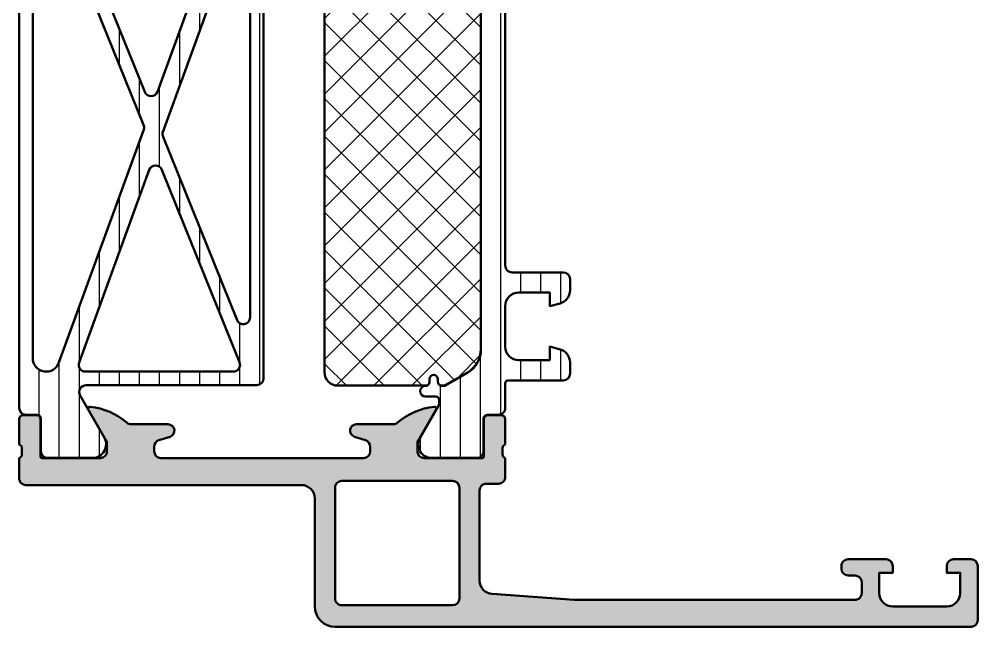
# Model space of a CAD drawing. Extents: x 0 to 71, y 0 to 90.
# Drawn here: x 0 to 71, y 0 to 45 of the extents above; entities that cross this region are included whole.
import ezdxf

# ---------------------------------------------------------------- set-up
doc = ezdxf.new("R2010")
doc.units = 0
for name, color, linetype, lineweight in [('0S-Alu contour', 7, 'Continuous', 50), ('0S-Alu hatch', 252, 'Continuous', 25), ('0S-Plastic contour', 254, 'Continuous', 50), ('0S-Plastic hatch', 253, 'Continuous', 25), ('0S-PT contour', 91, 'Continuous', 50), ('0S-PT hatch', 103, 'Continuous', 25)]:
    doc.layers.add(name, color=color, linetype=linetype, lineweight=lineweight)
pattern_1 = [(90, (0, 0), (-1.4859, 0), [])]

# ---------------------------------------------------------------- blocks, each defined once
blk = doc.blocks.new('445230__E493EDCB_48C5_4876_9788_3600E6BC3C0E_')
at = {"layer": '0S-Alu hatch'}
h = blk.add_hatch(color=256, dxfattribs=at)
edge = h.paths.add_edge_path()
edge.add_line((23.39999999999999, 5.8e-15), (70.5, 1e-16))
edge.add_arc((70.5, 0.5000000000000002), 0.5000000000000002, 270, 360)
edge.add_line((71, 0.5000000000000002), (71, 4.5))
edge.add_arc((70.5, 4.5), 0.5, 0, 90)
edge.add_line((70.5, 5), (69.2, 4.999999999999999))
edge.add_arc((69.2, 4.499999999999998), 0.5000000000000009, 90, 180)
edge.add_line((68.7, 4.499999999999998), (68.7, 3.999999999999999))
edge.add_line((68.7, 3.999999999999999), (69.7, 3.999999999999998))
edge.add_line((69.7, 3.999999999999998), (69.7, 2.499999999999999))
edge.add_ellipse((68.7, 2.499999999999999), major_axis=(-1, 0), ratio=1, start_angle=90, end_angle=180, ccw=False)
edge.add_line((68.7, 1.499999999999999), (64.7, 1.499999999999999))
edge.add_ellipse((64.7, 2.5), major_axis=(-1, 0), ratio=1, start_angle=0, end_angle=90, ccw=False)
edge.add_line((63.7, 2.5), (63.7, 3.999999999999999))
edge.add_line((63.7, 3.999999999999999), (64.69999999999997, 3.999999999999999))
edge.add_line((64.69999999999997, 3.999999999999999), (64.7, 4.499999999999998))
edge.add_arc((64.19999999999999, 4.499999999999998), 0.5000000000000071, 0, 90)
edge.add_line((64.19999999999999, 5.000000000000005), (61.4, 5))
edge.add_arc((61.39999999999999, 4.500000000000003), 0.4999999999999965, 89.9999999999992, 180)
edge.add_line((60.89999999999999, 4.500000000000003), (60.89999999999999, 4.299999999999998))
edge.add_arc((61.4, 4.299999999999998), 0.5, 180, 270)
edge.add_line((61.4, 3.799999999999998), (61.9, 3.799999999999999))
edge.add_ellipse((61.9, 3.299999999999995), major_axis=(-0.500000000000004, 0), ratio=1, start_angle=180, end_angle=270, ccw=False)
edge.add_line((62.40000000000001, 3.299999999999995), (62.4, 2.499999999999998))
edge.add_ellipse((61.90000000000001, 2.499999999999998), major_axis=(-0.4999999999999929, 0), ratio=1, start_angle=89.9999999999992, end_angle=180, ccw=False)
edge.add_line((61.9, 2.000000000000005), (41.1, 2.000000000000001))
edge.add_line((41.1, 2.000000000000001), (35.02875295001209, 2.43366050357057))
edge.add_ellipse((35.1, 3.431119203401297), major_axis=(-0.9999999999999925, 0), ratio=1, start_angle=0, end_angle=85.91438322002512, ccw=False)
edge.add_line((34.1, 3.431119203401297), (34.1, 10.10000000000001))
edge.add_ellipse((34.59999999999999, 10.10000000000001), major_axis=(-0.4999999999999858, 0), ratio=1, start_angle=269.9999999999984, end_angle=360, ccw=False)
edge.add_line((34.6, 10.59999999999999), (35.49999999999999, 10.6))
edge.add_arc((35.50000000000001, 11.09999999999999), 0.4999999999999947, 269.9999999999984, 360)
edge.add_line((36, 11.09999999999999), (36.00000000000001, 12.49999999999997))
edge.add_ellipse((36.07883644654305, 12.76752059199309), major_axis=(-0.2788950563274344, 0), ratio=1, start_angle=-1.16458937409692, end_angle=73.58012358050792, ccw=False)
edge.add_line((35.799999, 12.77318899999146), (35.799999, 13.22678299999147))
edge.add_ellipse((36.07886709564317, 13.23244365946854), major_axis=(-0.2789255417371506, 0), ratio=1, start_angle=-73.57540544464501, end_angle=1.162870072887472, ccw=False)
edge.add_line((36, 13.49998699999148), (36, 15.37999799999997))
edge.add_arc((35.69999999999999, 15.37999799999998), 0.3000000000000043, 0, 89.99999999999864)
edge.add_line((35.7, 15.67999799999998), (34.72002568095721, 15.67999799999998))
edge.add_arc((34.72002568095721, 15.37999799999998), 0.3000000000000025, 90, 180)
edge.add_line((34.42002568095721, 15.37999799999998), (34.42002568095721, 12.61999999999998))
edge.add_ellipse((34.30002568095723, 12.61999999999999), major_axis=(-0.1199999999999761, 0), ratio=1, start_angle=89.9999999999967, end_angle=180, ccw=False)
edge.add_line((34.30002568095723, 12.50000000000001), (30.00000000000008, 12.50000000000001))
edge.add_ellipse((30.00000000000006, 13.00000000000001), major_axis=(-0.4999999999999965, 0), ratio=1, start_angle=0, end_angle=90.00000000000239, ccw=False)
edge.add_line((29.50000000000006, 13.00000000000001), (29.50000000000013, 13.70000000000008))
edge.add_line((29.50000000000013, 13.70000000000008), (30.88149545762234, 16.09282032302733))
edge.add_arc((30.76188021535158, 16.16188021535154), 0.1381197846484216, 329.9999999999994, 456.1655420256848)
edge.add_arc((31.28405319410915, 11.32812240090915), 5.000000000000042, 96.16554202568877, 130.6658211473357)
edge.add_ellipse((27.7, 15.50000000000004), major_axis=(-0.4999999999999942, 0), ratio=1, start_angle=89.9999999999983, end_angle=130.6658211473343, ccw=False)
edge.add_line((27.69999999999999, 15.00000000000004), (24.97066344585756, 15.00000000000005))
edge.add_arc((24.97066344585756, 14.52933655414248), 0.4706634458575714, 90, 252)
edge.add_line((24.8252204424565, 14.0817090169777), (25.6545084971875, 13.81225699414494))
edge.add_ellipse((25.50000000000003, 13.33672873599737), major_axis=(-0.4999999999999875, 0), ratio=1, start_angle=180, end_angle=251.9999999999998, ccw=False)
edge.add_line((26.00000000000001, 13.33672873599737), (26, 13.00000000000004))
edge.add_ellipse((25.5, 13.00000000000004), major_axis=(-0.5, 0), ratio=1, start_angle=90.0000000000008, end_angle=180, ccw=False)
edge.add_line((25.50000000000001, 12.50000000000003), (10.49999999999999, 12.50000000000004))
edge.add_ellipse((10.49999999999999, 13.00000000000003), major_axis=(-0.4999999999999858, 0), ratio=1, start_angle=0, end_angle=90, ccw=False)
edge.add_line((10, 13.00000000000003), (10, 13.33672873599738))
edge.add_ellipse((10.49999999999996, 13.33672873599739), major_axis=(-0.4999999999999574, 0), ratio=1, start_angle=287.99999999999966, end_angle=360, ccw=False)
edge.add_line((10.3454915028125, 13.81225699414492), (11.17477955754349, 14.0817090169777))
edge.add_arc((11.02933655414244, 14.52933655414248), 0.4706634458575631, 287.9999999999985, 450)
edge.add_line((11.02933655414244, 15.00000000000004), (8.29999999999999, 15.00000000000005))
edge.add_ellipse((8.299999999999981, 15.49999999999994), major_axis=(-0.499999999999897, 0), ratio=1, start_angle=49.33417885266488, end_angle=90.0000000000008, ccw=False)
edge.add_arc((4.715946805890837, 11.32812240090912), 5.000000000000085, 49.33417885266388, 83.8344579743107)
edge.add_arc((5.238119784648461, 16.16188021535153), 0.1381197846484461, 83.83445797431543, 209.9999999999996)
edge.add_line((5.118504542377669, 16.09282032302731), (6.499999999999857, 13.70000000000009))
edge.add_line((6.499999999999857, 13.70000000000009), (6.499999999999928, 12.99999999999997))
edge.add_ellipse((5.999999999999957, 13), major_axis=(-0.4999999999999716, 0), ratio=1, start_angle=89.9999999999967, end_angle=180, ccw=False)
edge.add_line((5.999999999999928, 12.50000000000002), (1.69997431904278, 12.50000000000001))
edge.add_ellipse((1.699974319042766, 12.61999999999999), major_axis=(-0.1199999999999797, 0), ratio=1, start_angle=0, end_angle=90.00000000000682, ccw=False)
edge.add_line((1.579974319042786, 12.61999999999999), (1.57997431904279, 15.37999799999998))
edge.add_arc((1.279974319042793, 15.37999799999998), 0.2999999999999971, 0, 90)
edge.add_line((1.279974319042793, 15.67999799999998), (0.2999999999999971, 15.67999799999998))
edge.add_arc((0.3000000000000114, 15.37999799999998), 0.3000000000000007, 90.00000000000273, 180)
edge.add_line((1.07e-14, 15.37999799999998), (1.42e-14, 13.49998699999146))
edge.add_ellipse((-0.0788670956431616, 13.23244365946853), major_axis=(-0.2789255417371429, 0), ratio=1, start_angle=178.8371299271111, end_angle=253.57540544464308, ccw=False)
edge.add_line((0.2000010000000003, 13.22678299999146), (0.2000010000000003, 12.77318899999147))
edge.add_ellipse((-0.0788364465429936, 12.76752059199309), major_axis=(-0.2788950563273811, 0), ratio=1, start_angle=106.4198764194908, end_angle=181.1645893740988, ccw=False)
edge.add_line((2.84e-14, 12.50000000000002), (0, 11.00000000000002))
edge.add_arc((0.5, 11.00000000000002), 0.5, 180, 270.0000000000017)
edge.add_line((0.5000000000000142, 10.50000000000002), (20.9, 10.5))
edge.add_ellipse((20.9, 9.500000000000009), major_axis=(-0.9999999999999982, 0), ratio=1, start_angle=180, end_angle=270, ccw=False)
edge.add_line((21.9, 9.500000000000009), (21.9, 1.50000000000002))
edge.add_arc((23.4, 1.500000000000009), 1.5, 180, 269.9999999999997)
edge = h.paths.add_edge_path()
edge.add_line((32.09999999999999, 1.600000000000005), (23.90000000000001, 1.600000000000006))
edge.add_ellipse((23.90000000000001, 2.100000000000009), major_axis=(-0.5000000000000027, 0), ratio=1, start_angle=0, end_angle=90.0000000000008, ccw=False)
edge.add_line((23.4, 2.100000000000004), (23.39999999999999, 10.3))
edge.add_ellipse((23.89999999999999, 10.3), major_axis=(-0.5000000000000036, 0), ratio=1, start_angle=269.9999999999992, end_angle=360, ccw=False)
edge.add_line((23.9, 10.8), (32.09999999999999, 10.8))
edge.add_ellipse((32.09999999999999, 10.3), major_axis=(-0.5, 0), ratio=1, start_angle=180, end_angle=270, ccw=False)
edge.add_line((32.6, 10.3), (32.6, 2.100000000000008))
edge.add_ellipse((32.09999999999999, 2.100000000000007), major_axis=(-0.5000000000000036, 0), ratio=1, start_angle=90, end_angle=180, ccw=False)
at = {"layer": '0S-Alu contour', "color": 7}
for points in [[(1.279974319042793, 15.67999799999998), (0.2999999999999971, 15.67999799999998)], [(5.118504542377669, 16.09282032302731), (6.499999999999857, 13.70000000000009), (6.499999999999928, 12.99999999999997)], [(29.50000000000006, 13.00000000000001), (29.50000000000013, 13.70000000000008), (30.88149545762234, 16.09282032302733)], [(35.7, 15.67999799999998), (34.72002568095721, 15.67999799999998)], [(1.07e-14, 15.37999799999998), (1.42e-14, 13.49998699999146)], [(1.579974319042786, 12.61999999999999), (1.57997431904279, 15.37999799999998)], [(11.02933655414244, 15.00000000000004), (8.29999999999999, 15.00000000000005)], [(27.69999999999999, 15.00000000000004), (24.97066344585756, 15.00000000000005)], [(34.42002568095721, 15.37999799999998), (34.42002568095721, 12.61999999999998)], [(36, 13.49998699999148), (36, 15.37999799999997)], [(10.3454915028125, 13.81225699414492), (11.17477955754349, 14.0817090169777)], [(24.8252204424565, 14.0817090169777), (25.6545084971875, 13.81225699414494)], [(0.2000010000000003, 13.22678299999146), (0.2000010000000003, 12.77318899999147)], [(10, 13.00000000000003), (10, 13.33672873599738)], [(26.00000000000001, 13.33672873599737), (26, 13.00000000000004)], [(35.799999, 12.77318899999146), (35.799999, 13.22678299999147)], [(2.84e-14, 12.50000000000002), (0, 11.00000000000002)], [(5.999999999999928, 12.50000000000002), (1.69997431904278, 12.50000000000001)], [(25.50000000000001, 12.50000000000003), (10.49999999999999, 12.50000000000004)], [(34.30002568095723, 12.50000000000001), (30.00000000000008, 12.50000000000001)], [(36, 11.09999999999999), (36.00000000000001, 12.49999999999997)], [(23.9, 10.8), (32.09999999999999, 10.8)], [(0.5000000000000142, 10.50000000000002), (20.9, 10.5)], [(23.4, 2.100000000000004), (23.39999999999999, 10.3)], [(32.6, 10.3), (32.6, 2.100000000000008)], [(34.1, 3.431119203401297), (34.1, 10.10000000000001)], [(34.6, 10.59999999999999), (35.49999999999999, 10.6)], [(21.9, 9.500000000000009), (21.9, 1.50000000000002)], [(64.19999999999999, 5.000000000000005), (61.4, 5)], [(70.5, 5), (69.2, 4.999999999999999)], [(60.89999999999999, 4.500000000000003), (60.89999999999999, 4.299999999999998)], [(63.7, 2.5), (63.7, 3.999999999999999), (64.69999999999997, 3.999999999999999), (64.7, 4.499999999999998)], [(68.7, 4.499999999999998), (68.7, 3.999999999999999), (69.7, 3.999999999999998), (69.7, 2.499999999999999)], [(71, 0.5000000000000002), (71, 4.5)], [(61.4, 3.799999999999998), (61.9, 3.799999999999999)], [(62.40000000000001, 3.299999999999995), (62.4, 2.499999999999998)], [(61.9, 2.000000000000005), (41.1, 2.000000000000001), (35.02875295001209, 2.43366050357057)], [(32.09999999999999, 1.600000000000005), (23.90000000000001, 1.600000000000006)], [(68.7, 1.499999999999999), (64.7, 1.499999999999999)], [(23.39999999999999, 5.8e-15), (70.5, 1e-16)]]:
    blk.add_lwpolyline(points, dxfattribs=at)
for centre, radius, start, end in [((0.3000000000000114, 15.37999799999998), 0.3000000000000007, 90.00000000000273, 180), ((1.279974319042793, 15.37999799999998), 0.2999999999999971, 0, 90), ((5.238119784648461, 16.16188021535153), 0.1381197846484461, 83.83445797431543, 209.9999999999996), ((4.715946805890837, 11.32812240090912), 5.000000000000085, 49.33417885266388, 83.8344579743107), ((31.28405319410915, 11.32812240090915), 5.000000000000042, 96.16554202568877, 130.6658211473357), ((30.76188021535158, 16.16188021535154), 0.1381197846484216, 329.9999999999994, 96.1655420256848), ((34.72002568095721, 15.37999799999998), 0.3000000000000025, 90, 180), ((35.69999999999999, 15.37999799999998), 0.3000000000000043, 0, 89.99999999999864), ((11.02933655414244, 14.52933655414248), 0.4706634458575631, 287.9999999999985, 90), ((24.97066344585756, 14.52933655414248), 0.4706634458575714, 90, 252), ((0.5, 11.00000000000002), 0.5, 180, 270.0000000000017), ((35.50000000000001, 11.09999999999999), 0.4999999999999947, 269.9999999999984, 0), ((61.39999999999999, 4.500000000000003), 0.4999999999999965, 89.9999999999992, 180), ((64.19999999999999, 4.499999999999998), 0.5000000000000071, 0, 90), ((69.2, 4.499999999999998), 0.5000000000000009, 90, 180), ((70.5, 4.5), 0.5, 0, 90), ((61.4, 4.299999999999998), 0.5, 180, 270), ((23.4, 1.500000000000009), 1.5, 180, 269.9999999999997), ((70.5, 0.5000000000000002), 0.5000000000000002, 270, 0)]:
    blk.add_arc(centre, radius, start, end, dxfattribs=at)
at = {"layer": '0S-Alu contour', "color": 7, "extrusion": (0, 0, -1)}
for centre, radius, start, end in [((-8.299999999999981, 15.49999999999994), 0.499999999999897, 269.9999999999992, 310.6658211473351), ((-27.7, 15.50000000000004), 0.4999999999999942, 229.3341788526658, 270.0000000000017), ((0.0788670956431616, 13.23244365946853), 0.2789255417371429, 106.4245945553569, 181.162870072889), ((-10.49999999999996, 13.33672873599739), 0.4999999999999574, 0, 72.00000000000034), ((-25.50000000000003, 13.33672873599737), 0.4999999999999875, 108.0000000000002, 180), ((-36.07886709564317, 13.23244365946854), 0.2789255417371506, 358.8371299271125, 73.57540544464504), ((-5.999999999999957, 13), 0.4999999999999716, 180, 270.0000000000033), ((-10.49999999999999, 13.00000000000003), 0.4999999999999858, 270, 0), ((-25.5, 13.00000000000004), 0.5, 180, 269.9999999999992), ((-30.00000000000006, 13.00000000000001), 0.4999999999999965, 269.9999999999976, 0), ((0.0788364465429936, 12.76752059199309), 0.2788950563273811, 178.8354106259012, 253.5801235805092), ((-1.699974319042766, 12.61999999999999), 0.1199999999999797, 269.9999999999932, 0), ((-34.30002568095723, 12.61999999999999), 0.1199999999999761, 180, 270.0000000000033), ((-36.07883644654305, 12.76752059199309), 0.2788950563274344, 286.4198764194922, 1.164589374096924), ((-23.89999999999999, 10.3), 0.5000000000000036, 0, 90.00000000000081), ((-32.09999999999999, 10.3), 0.5, 90, 180), ((-20.9, 9.500000000000009), 0.9999999999999982, 90, 180), ((-34.59999999999999, 10.10000000000001), 0.4999999999999858, 0, 90.0000000000016), ((-61.9, 3.299999999999995), 0.500000000000004, 90, 180), ((-35.1, 3.431119203401297), 0.9999999999999925, 274.085616779975, 0), ((-61.90000000000001, 2.499999999999998), 0.4999999999999929, 180, 270.0000000000008), ((-64.7, 2.5), 1, 270, 0), ((-68.7, 2.499999999999999), 1, 180, 270), ((-23.90000000000001, 2.100000000000009), 0.5000000000000027, 269.9999999999992, 0), ((-32.09999999999999, 2.100000000000007), 0.5000000000000036, 180, 270)]:
    blk.add_arc(centre, radius, start, end, dxfattribs=at)
blk = doc.blocks.new('284597__CF79279D_99D4_40D8_9891_BAF2EF1645CE___B755F675_0AC9_4C88_8629_DFDF7BFD135B_')
at = {"layer": '0S-Plastic hatch'}
h = blk.add_hatch(dxfattribs=at)
h.set_pattern_fill('ANSI31', color=256, scale=0.4680000000000001, angle=45, style=0)
h.set_pattern_definition(pattern_1)
edge = h.paths.add_edge_path()
edge.add_line((35.99999999999975, 66.29000567895663), (35.99999999999975, 64.4500000000472))
edge.add_arc((36.19999999999978, 64.45000000004715), 0.2000000000000384, 180, 269.9999999999919)
edge.add_line((36.19999999999976, 64.25000000004712), (40.29999999999977, 64.25000000004718))
edge.add_ellipse((40.29999999999975, 63.75000000004719), major_axis=(-0.4999999999999858, 0), ratio=1, start_angle=180, end_angle=269.9999999999984, ccw=False)
edge.add_line((40.79999999999974, 63.75000000004719), (40.79999999999974, 62.9192507766728))
edge.add_ellipse((39.79999999999984, 62.91925077667283), major_axis=(-0.999999999999904, 0), ratio=1, start_angle=104.9999999999985, end_angle=180, ccw=False)
edge.add_line((40.05881904510231, 61.95332495038385), (39.29999999999974, 61.75000000004718))
edge.add_line((39.29999999999974, 61.75000000004718), (39.29999999999974, 62.75000000004711))
edge.add_line((39.29999999999974, 62.75000000004711), (36.99999999999978, 62.75000000004716))
edge.add_arc((36.99999999999974, 61.75000000004715), 1.000000000000007, 89.99999999999797, 180)
edge.add_line((35.99999999999974, 61.75000000004715), (35.99999999999975, 58.75000000004716))
edge.add_arc((36.99999999999975, 58.75000000004717), 1.000000000000007, 180, 270.0000000000017)
edge.add_line((36.99999999999978, 57.75000000004716), (39.29999999999974, 57.75000000004716))
edge.add_line((39.29999999999974, 57.75000000004716), (39.29999999999974, 58.75000000004717))
edge.add_line((39.29999999999974, 58.75000000004717), (40.05881904510228, 58.54667504971059))
edge.add_ellipse((39.79999999999979, 57.58074922342157), major_axis=(-0.9999999999999568, 0), ratio=1, start_angle=180, end_angle=255.00000000000068, ccw=False)
edge.add_line((40.79999999999974, 57.58074922342157), (40.79999999999974, 56.75000000004715))
edge.add_ellipse((40.29999999999977, 56.75000000004712), major_axis=(-0.4999999999999681, 0), ratio=1, start_angle=90.00000000000489, end_angle=180, ccw=False)
edge.add_line((40.29999999999981, 56.25000000004715), (36.49999999999975, 56.25000000004716))
edge.add_arc((36.49999999999976, 55.75000000004715), 0.5000000000000071, 90.0000000000016, 180)
edge.add_line((35.99999999999975, 55.75000000004715), (35.99999999999975, 26.74999999999995))
edge.add_arc((36.49999999999973, 26.74999999999996), 0.4999999999999858, 180, 270.0000000000017)
edge.add_line((36.49999999999975, 26.24999999999998), (40.29999999999978, 26.24999999999998))
edge.add_ellipse((40.29999999999978, 25.75000000000001), major_axis=(-0.4999999999999645, 0), ratio=1, start_angle=180, end_angle=269.9999999999992, ccw=False)
edge.add_line((40.79999999999974, 25.75000000000001), (40.79999999999975, 24.91925077662567))
edge.add_ellipse((39.79999999999966, 24.91925077662568), major_axis=(-1.000000000000092, 0), ratio=1, start_angle=104.9999999999998, end_angle=180, ccw=False)
edge.add_line((40.0588190451022, 23.95332495033652), (39.29999999999974, 23.75000000000003))
edge.add_line((39.29999999999974, 23.75000000000003), (39.29999999999974, 24.74999999999995))
edge.add_line((39.29999999999974, 24.74999999999995), (36.99999999999973, 24.74999999999992))
edge.add_arc((36.99999999999968, 23.74999999999999), 0.999999999999936, 89.99999999999714, 180)
edge.add_line((35.99999999999975, 23.74999999999999), (35.99999999999975, 20.74999999999998))
edge.add_arc((36.99999999999974, 20.74999999999997), 1, 180, 270)
edge.add_line((36.99999999999974, 19.74999999999997), (39.29999999999974, 19.74999999999998))
edge.add_line((39.29999999999974, 19.74999999999998), (39.29999999999974, 20.74999999999998))
edge.add_line((39.29999999999974, 20.74999999999998), (40.05881904510228, 20.54667504966336))
edge.add_ellipse((39.79999999999975, 19.58074922337431), major_axis=(-0.999999999999984, 0), ratio=1, start_angle=180, end_angle=254.999999999999, ccw=False)
edge.add_line((40.79999999999974, 19.58074922337431), (40.79999999999974, 18.74999999999992))
edge.add_ellipse((40.29999999999975, 18.74999999999991), major_axis=(-0.4999999999999929, 0), ratio=1, start_angle=90.0000000000008, end_angle=180, ccw=False)
edge.add_line((40.29999999999975, 18.24999999999992), (36.19999999999973, 18.24999999999998))
edge.add_arc((36.19999999999977, 18.04999999999996), 0.2000000000000206, 90.0000000000122, 180)
edge.add_line((35.99999999999975, 18.04999999999996), (35.99999999999975, 16.20999432109047))
edge.add_ellipse((35.50000267890206, 16.20999432109047), major_axis=(-0.4999973210976875, 0), ratio=1, start_angle=89.99969301797472, end_angle=180, ccw=False)
edge.add_line((35.49999999999287, 15.70999699999996), (34.68966866665951, 15.70999699999996))
edge.add_arc((34.68966866665951, 15.40999699999995), 0.3000000000000114, 90, 180)
edge.add_line((34.3896686666595, 15.40999699999995), (34.39000061705653, 13.00999861706367))
edge.add_ellipse((33.89000463961791, 13.00999597743858), major_axis=(-0.4999959774455904, 0), ratio=1, start_angle=89.99969751881582, end_angle=180.0003024817733, ccw=False)
edge.add_line((33.89000199999285, 12.50999999999996), (30.41346050189336, 12.50999999999996))
edge.add_ellipse((30.55577115088471, 13.4998180747228), major_axis=(-0.9999960709244707, 0), ratio=1, start_angle=-32.727016099840625, end_angle=81.8183919481001, ccw=False)
edge.add_line((29.71451850189337, 14.04045299999995), (31.03303562435068, 16.32419195977532))
edge.add_arc((30.60002365369275, 16.57419118792778), 0.4999989808088478, 330.0000347009659, 360.0057751235545)
edge.add_line((31.10002263196169, 16.57424158528533), (31.09999999999033, 16.7999999999824))
edge.add_arc((30.84999999997285, 16.79999999998248), 0.2500000000174793, 0, 89.99999999999349)
edge.add_line((30.84999999997288, 17.04999999999996), (30.09959336060875, 17.04999999999999))
edge.add_ellipse((30.09959336060875, 17.44925907311674), major_axis=(-0.3992590731167524, 0), ratio=1, start_angle=-90, end_angle=90, ccw=False)
edge.add_arc((30.09959336060881, 18.15000000000003), 0.301481853766532, 269.9999999999892, 360)
edge.add_line((30.40107521437534, 18.15000000000003), (30.40107521437533, 18.35057079528622))
edge.add_ellipse((30.7005044190891, 18.35057079528619), major_axis=(-0.2994292047137676, 0), ratio=1, start_angle=180, end_angle=360, ccw=False)
edge.add_line((30.99993362380287, 18.35057079528617), (30.99993362380286, 18.14999999999993))
edge.add_arc((31.29993362380281, 18.14999999999994), 0.2999999999999474, 180, 266.6063607285442)
edge.add_line((31.28217495791437, 17.85052607828749), (31.46501280946028, 17.85052607828744))
edge.add_arc((31.46501280946004, 18.05052607828744), 0.2000000000000028, 270.0000000000692, 300.0000000000661)
edge.add_line((31.56501280946024, 17.87732099753067), (33.19999999999974, 18.82128129211018))
edge.add_arc((32.19999999999978, 20.55333209967904), 1.999999999999963, 299.9999999999989, 360)
edge.add_line((34.19999999999975, 20.55333209967904), (34.19999999999973, 61.94666790036814))
edge.add_arc((32.19999999999983, 61.94666790036811), 1.999999999999907, 0, 60.00000000000036)
edge.add_line((33.19999999999977, 63.67871870793692), (31.56501280946021, 64.62267900251663))
edge.add_arc((31.4650128094603, 64.44947392175968), 0.2000000000000152, 60.0000000000326, 90.00000000003052)
edge.add_line((31.46501280946019, 64.6494739217597), (31.28217495791439, 64.64947392175966))
edge.add_arc((31.29993362380283, 64.3500000000472), 0.2999999999999647, 93.39363927145564, 180)
edge.add_line((30.99993362380287, 64.3500000000472), (30.99993362380285, 64.14942920476093))
edge.add_ellipse((30.7005044190891, 64.14942920476093), major_axis=(-0.2994292047137605, 0), ratio=1, start_angle=0, end_angle=180, ccw=False)
edge.add_line((30.40107521437533, 64.14942920476093), (30.40107521437533, 64.35000000004713))
edge.add_arc((30.09959336060877, 64.35000000004706), 0.3014818537665675, 0, 90.00000000000273)
edge.add_ellipse((30.09959336060875, 65.05074092693039), major_axis=(-0.3992590731167524, 0), ratio=1, start_angle=-90, end_angle=90, ccw=False)
edge.add_line((30.09959336060875, 65.45000000004714), (30.84999999997284, 65.45000000004717))
edge.add_arc((30.84999999997285, 65.70000000006466), 0.2500000000174936, 269.9999999999984, 360)
edge.add_line((31.09999999999034, 65.70000000006465), (31.10002263196169, 65.9257584147615))
edge.add_arc((30.6000226344741, 65.92580853907533), 0.5000000000000318, 359.9942561767659, 389.9999965993444)
edge.add_line((31.03303535120451, 66.1758085133749), (29.71451850189337, 68.45954700004715))
edge.add_ellipse((30.5557711508847, 69.0001819253243), major_axis=(-0.9999960709244641, 0), ratio=1, start_angle=-81.81839194810101, end_angle=32.72701609984068, ccw=False)
edge.add_line((30.41346050189336, 69.99000000004715), (33.89000199999284, 69.99000000004715))
edge.add_ellipse((33.89000463961791, 69.49000402260852), major_axis=(-0.4999959774455975, 0), ratio=1, start_angle=179.9996975182268, end_angle=270.00030248118503, ccw=False)
edge.add_line((34.39000061705654, 69.49000138297832), (34.3896686666595, 67.09000300004716))
edge.add_arc((34.68966866665951, 67.09000300004716), 0.3000000000000114, 180, 269.9999999999986)
edge.add_line((34.68966866665951, 66.79000300004715), (35.49999999999287, 66.79000300004715))
edge.add_ellipse((35.50000267890205, 66.29000567895663), major_axis=(-0.4999973210976948, 0), ratio=1, start_angle=180, end_angle=270.00030698202454, ccw=False)
at = {"layer": '0S-Plastic contour', "color": 7}
for points in [[(30.41346050189336, 69.99000000004715), (33.89000199999284, 69.99000000004715)], [(34.39000061705654, 69.49000138297832), (34.3896686666595, 67.09000300004716)], [(31.03303535120451, 66.1758085133749), (29.71451850189337, 68.45954700004715)], [(34.68966866665951, 66.79000300004715), (35.49999999999287, 66.79000300004715)], [(35.99999999999975, 66.29000567895663), (35.99999999999975, 64.4500000000472)], [(30.09959336060875, 65.45000000004714), (30.84999999997284, 65.45000000004717)], [(31.09999999999034, 65.70000000006465), (31.10002263196169, 65.9257584147615)], [(31.46501280946019, 64.6494739217597), (31.28217495791439, 64.64947392175966)], [(33.19999999999977, 63.67871870793692), (31.56501280946021, 64.62267900251663)], [(30.40107521437533, 64.14942920476093), (30.40107521437533, 64.35000000004713)], [(30.99993362380287, 64.3500000000472), (30.99993362380285, 64.14942920476093)], [(36.19999999999976, 64.25000000004712), (40.29999999999977, 64.25000000004718)], [(40.79999999999974, 63.75000000004719), (40.79999999999974, 62.9192507766728)], [(40.05881904510231, 61.95332495038385), (39.29999999999974, 61.75000000004718), (39.29999999999974, 62.75000000004711), (36.99999999999978, 62.75000000004716)], [(34.19999999999975, 20.55333209967904), (34.19999999999973, 61.94666790036814)], [(35.99999999999974, 61.75000000004715), (35.99999999999975, 58.75000000004716)], [(36.99999999999978, 57.75000000004716), (39.29999999999974, 57.75000000004716), (39.29999999999974, 58.75000000004717), (40.05881904510228, 58.54667504971059)], [(40.79999999999974, 57.58074922342157), (40.79999999999974, 56.75000000004715)], [(40.29999999999981, 56.25000000004715), (36.49999999999975, 56.25000000004716)], [(35.99999999999975, 55.75000000004715), (35.99999999999975, 26.74999999999995)], [(36.49999999999975, 26.24999999999998), (40.29999999999978, 26.24999999999998)], [(40.79999999999974, 25.75000000000001), (40.79999999999975, 24.91925077662567)], [(40.0588190451022, 23.95332495033652), (39.29999999999974, 23.75000000000003), (39.29999999999974, 24.74999999999995), (36.99999999999973, 24.74999999999992)], [(35.99999999999975, 23.74999999999999), (35.99999999999975, 20.74999999999998)], [(36.99999999999974, 19.74999999999997), (39.29999999999974, 19.74999999999998), (39.29999999999974, 20.74999999999998), (40.05881904510228, 20.54667504966336)], [(40.79999999999974, 19.58074922337431), (40.79999999999974, 18.74999999999992)], [(31.56501280946024, 17.87732099753067), (33.19999999999974, 18.82128129211018)], [(30.40107521437534, 18.15000000000003), (30.40107521437533, 18.35057079528622)], [(30.99993362380287, 18.35057079528617), (30.99993362380286, 18.14999999999993)], [(31.28217495791437, 17.85052607828749), (31.46501280946028, 17.85052607828744)], [(35.99999999999975, 18.04999999999996), (35.99999999999975, 16.20999432109047)], [(40.29999999999975, 18.24999999999992), (36.19999999999973, 18.24999999999998)], [(30.84999999997288, 17.04999999999996), (30.09959336060875, 17.04999999999999)], [(31.10002263196169, 16.57424158528533), (31.09999999999033, 16.7999999999824)], [(29.71451850189337, 14.04045299999995), (31.03303562435068, 16.32419195977532)], [(35.49999999999287, 15.70999699999996), (34.68966866665951, 15.70999699999996)], [(34.3896686666595, 15.40999699999995), (34.39000061705653, 13.00999861706367)], [(33.89000199999285, 12.50999999999996), (30.41346050189336, 12.50999999999996)]]:
    blk.add_lwpolyline(points, dxfattribs=at)
at = {"layer": '0S-Plastic contour', "color": 7, "extrusion": (0, 0, -1)}
for centre, radius, start, end in [((-30.5557711508847, 69.0001819253243), 0.9999960709244641, 327.2729839001593, 81.81839194810097), ((-33.89000463961791, 69.49000402260852), 0.4999959774455975, 89.99969751881494, 180.0003024817733), ((-35.50000267890205, 66.29000567895663), 0.4999973210976948, 89.99969301797543, 180), ((-30.09959336060875, 65.05074092693039), 0.3992590731167524, 270, 90), ((-30.7005044190891, 64.14942920476093), 0.2994292047137605, 180, 0), ((-40.29999999999975, 63.75000000004719), 0.4999999999999858, 90.0000000000016, 180), ((-39.79999999999984, 62.91925077667283), 0.999999999999904, 180, 255.0000000000015), ((-39.79999999999979, 57.58074922342157), 0.9999999999999568, 104.9999999999993, 180), ((-40.29999999999977, 56.75000000004712), 0.4999999999999681, 180, 269.9999999999951), ((-40.29999999999978, 25.75000000000001), 0.4999999999999645, 90.00000000000081, 180), ((-39.79999999999966, 24.91925077662568), 1.000000000000092, 180, 255.0000000000002), ((-39.79999999999975, 19.58074922337431), 0.999999999999984, 105.000000000001, 180), ((-30.7005044190891, 18.35057079528619), 0.2994292047137676, 0, 180), ((-40.29999999999975, 18.74999999999991), 0.4999999999999929, 180, 269.9999999999992), ((-30.09959336060875, 17.44925907311674), 0.3992590731167524, 270, 90), ((-35.50000267890206, 16.20999432109047), 0.4999973210976876, 180, 270.0003069820253), ((-30.55577115088471, 13.4998180747228), 0.9999960709244707, 278.1816080518999, 32.72701609984063), ((-33.89000463961791, 13.00999597743858), 0.4999959774455904, 179.9996975182267, 270.0003024811842)]:
    blk.add_arc(centre, radius, start, end, dxfattribs=at)
at = {"layer": '0S-Plastic contour', "color": 7}
for centre, radius, start, end in [((34.68966866665951, 67.09000300004716), 0.3000000000000114, 180, 269.9999999999986), ((30.6000226344741, 65.92580853907533), 0.5000000000000318, 359.9942561767659, 29.99999659934434), ((30.84999999997285, 65.70000000006466), 0.2500000000174936, 269.9999999999984, 0), ((30.09959336060877, 64.35000000004706), 0.3014818537665675, 0, 90.00000000000273), ((31.29993362380283, 64.3500000000472), 0.2999999999999647, 93.39363927145564, 180), ((31.4650128094603, 64.44947392175968), 0.2000000000000152, 60.0000000000326, 90.00000000003052), ((36.19999999999978, 64.45000000004715), 0.2000000000000384, 180, 269.9999999999919), ((32.19999999999983, 61.94666790036811), 1.999999999999907, 0, 60.00000000000036), ((36.99999999999974, 61.75000000004715), 1.000000000000007, 89.99999999999797, 180), ((36.99999999999975, 58.75000000004717), 1.000000000000007, 180, 270.0000000000017), ((36.49999999999976, 55.75000000004715), 0.5000000000000071, 90.0000000000016, 180), ((36.49999999999973, 26.74999999999996), 0.4999999999999858, 180, 270.0000000000017), ((36.99999999999968, 23.74999999999999), 0.999999999999936, 89.99999999999714, 180), ((36.99999999999974, 20.74999999999997), 1, 180, 270), ((32.19999999999978, 20.55333209967904), 1.999999999999963, 299.9999999999989, 0), ((30.09959336060881, 18.15000000000003), 0.301481853766532, 269.9999999999892, 0), ((31.29993362380281, 18.14999999999994), 0.2999999999999474, 180, 266.6063607285442), ((31.46501280946004, 18.05052607828744), 0.2000000000000028, 270.0000000000692, 300.0000000000661), ((36.19999999999977, 18.04999999999996), 0.2000000000000206, 90.0000000000122, 180), ((30.84999999997285, 16.79999999998248), 0.2500000000174793, 0, 89.99999999999349), ((30.60002365369275, 16.57419118792778), 0.4999989808088478, 330.0000347009659, 0.0057751235544622), ((34.68966866665951, 15.40999699999995), 0.3000000000000114, 90, 180)]:
    blk.add_arc(centre, radius, start, end, dxfattribs=at)
blk = doc.blocks.new('441390__43D36D9D_93DF_40C1_BDF1_6F2130479530_')
at = {"layer": '0S-PT hatch'}
h = blk.add_hatch(dxfattribs=at)
h.set_pattern_fill('ANSI37', color=256, scale=0.625, angle=90, style=0)
h.set_pattern_definition([(135, (0, 0), (-1.403165018917055, -1.403165018917055), []), (225, (0, 0), (1.403165018917055, -1.403165018917055), [])])
edge = h.paths.add_edge_path()
edge.add_line((23.59999999999975, 17.85979668030449), (30.10107521437534, 17.85979668030448))
edge.add_arc((30.10107521437533, 18.14979668030449), 0.2900000000000098, 270.0000000000014, 360)
edge.add_line((30.39107521437534, 18.14979668030449), (30.39107521437534, 18.35036747559074))
edge.add_ellipse((30.7005044190891, 18.35036747559074), major_axis=(-0.3094292047137586, 0), ratio=1, start_angle=180, end_angle=360, ccw=False)
edge.add_line((31.00993362380286, 18.35036747559074), (31.00993362380286, 18.14979668030449))
edge.add_arc((31.29993362380285, 18.14979668030449), 0.2899999999999849, 180, 266.5483281938148)
edge.add_line((31.28247370832801, 17.86032275859201), (31.46501280946021, 17.86032275859201))
edge.add_arc((31.4650128094602, 18.050322758592), 0.1899999999999906, 270.0000000000021, 300.000000000002)
edge.add_line((31.5600128094602, 17.88577793187296), (33.19499999999974, 18.82973822645254))
edge.add_arc((32.19999999999976, 20.55312877998357), 1.989999999999987, 299.9999999999994, 360)
edge.add_line((34.18999999999975, 20.55312877998357), (34.18999999999974, 61.9464645806726))
edge.add_arc((32.19999999999976, 61.9464645806726), 1.98999999999998, 0, 60.00000000000021)
edge.add_line((33.19499999999974, 63.66985513420361), (31.56001280946018, 64.61381542878318))
edge.add_arc((31.4650128094602, 64.4492706020642), 0.1899999999999257, 59.99999999999241, 89.99999999999358)
edge.add_line((31.46501280946022, 64.63927060206414), (31.28247370832781, 64.63927060206414))
edge.add_arc((31.29993362380286, 64.34979668035166), 0.2900000000000036, 93.45167180623, 180)
edge.add_line((31.00993362380286, 64.34979668035166), (31.00993362380285, 64.1492258850654))
edge.add_ellipse((30.69996681190129, 64.1492258850654), major_axis=(-0.3099668119015604, 0), ratio=1, start_angle=0, end_angle=180, ccw=False)
edge.add_line((30.38999999999973, 64.1492258850654), (30.38999999999973, 64.34979668030448))
edge.add_arc((30.09959336060872, 64.34979668030446), 0.2904066393910085, 0, 90.0000000000042)
edge.add_line((30.0995933606087, 64.64020331969547), (23.60000000001702, 64.64020331974258))
edge.add_arc((23.59999999999972, 63.65020331974261), 0.9899999999999664, 89.99999999899825, 180)
edge.add_line((22.60999999999975, 63.65020331974261), (22.60999999999974, 18.84979668030448))
edge.add_arc((23.59999999999975, 18.84979668030449), 0.9900000000000019, 180, 270)
at = {"layer": '0S-PT contour', "color": 7}
for points in [[(30.0995933606087, 64.64020331969547), (23.60000000001702, 64.64020331974258)], [(31.46501280946022, 64.63927060206414), (31.28247370832781, 64.63927060206414)], [(33.19499999999974, 63.66985513420361), (31.56001280946018, 64.61381542878318)], [(30.38999999999973, 64.1492258850654), (30.38999999999973, 64.34979668030448)], [(31.00993362380286, 64.34979668035166), (31.00993362380285, 64.1492258850654)], [(22.60999999999975, 63.65020331974261), (22.60999999999974, 18.84979668030448)], [(34.18999999999975, 20.55312877998357), (34.18999999999974, 61.9464645806726)], [(31.5600128094602, 17.88577793187296), (33.19499999999974, 18.82973822645254)], [(23.59999999999975, 17.85979668030449), (30.10107521437534, 17.85979668030448)], [(30.39107521437534, 18.14979668030449), (30.39107521437534, 18.35036747559074)], [(31.00993362380286, 18.35036747559074), (31.00993362380286, 18.14979668030449)], [(31.28247370832801, 17.86032275859201), (31.46501280946021, 17.86032275859201)]]:
    blk.add_lwpolyline(points, dxfattribs=at)
for centre, radius, start, end in [((23.59999999999972, 63.65020331974261), 0.9899999999999664, 89.99999999899825, 180), ((30.09959336060872, 64.34979668030446), 0.2904066393910085, 0, 90.0000000000042), ((31.29993362380286, 64.34979668035166), 0.2900000000000036, 93.45167180623, 180), ((31.4650128094602, 64.4492706020642), 0.1899999999999257, 59.99999999999241, 89.99999999999358), ((32.19999999999976, 61.9464645806726), 1.98999999999998, 0, 60.00000000000021), ((32.19999999999976, 20.55312877998357), 1.989999999999987, 299.9999999999994, 0), ((23.59999999999975, 18.84979668030449), 0.9900000000000019, 180, 270), ((30.10107521437533, 18.14979668030449), 0.2900000000000098, 270.0000000000014, 0), ((31.29993362380285, 18.14979668030449), 0.2899999999999849, 180, 266.5483281938148), ((31.4650128094602, 18.050322758592), 0.1899999999999906, 270.0000000000021, 300.000000000002)]:
    blk.add_arc(centre, radius, start, end, dxfattribs=at)
at = {"layer": '0S-PT contour', "color": 7, "extrusion": (0, 0, -1)}
for centre, radius, start, end in [((-30.69996681190129, 64.1492258850654), 0.3099668119015604, 180, 0), ((-30.7005044190891, 18.35036747559074), 0.3094292047137586, 0, 180)]:
    blk.add_arc(centre, radius, start, end, dxfattribs=at)
blk = doc.blocks.new('284597__2022EBA6_5AC6_404C_BE9D_8859B493DB23___78D3B1EE_891F_4755_8BC6_3BE6D6114567_')
at = {"layer": '0S-Plastic hatch'}
h = blk.add_hatch(dxfattribs=at)
h.set_pattern_fill('ANSI31', color=256, scale=0.4680000000000001, angle=45, style=0)
h.set_pattern_definition(pattern_1)
edge = h.paths.add_edge_path()
edge.add_line((16.00004199033086, 66.2900056789164), (16.00004199033086, 59.5000002046428))
edge.add_ellipse((15.00004199033083, 59.5000002046428), major_axis=(-1.000000000000028, 0), ratio=1, start_angle=89.9999999999996, end_angle=180, ccw=False)
edge.add_line((15.00004199033082, 58.50000020464277), (12.80004199033105, 58.50000020464279))
edge.add_arc((12.80004199033106, 58.00000020464278), 0.5000000000000214, 90.00000000000081, 180)
edge.add_line((12.30004199033104, 58.00000020464278), (12.30004199033104, 57.50000020464278))
edge.add_line((12.30004199033104, 57.50000020464278), (16.00004199033083, 57.50000020464278))
edge.add_line((16.00004199033083, 57.50000020464278), (16.00004199033083, 57.00000020464278))
edge.add_ellipse((14.00004199033084, 57.00000020464278), major_axis=(-1.999999999999992, 0), ratio=1, start_angle=90, end_angle=180, ccw=False)
edge.add_line((14.00004199033084, 55.00000020464279), (8.300041990331025, 55.00000020464278))
edge.add_ellipse((8.300041990331046, 56.00000020464278), major_axis=(-1, 0), ratio=1, start_angle=0, end_angle=89.9999999999988, ccw=False)
edge.add_line((7.300041990331045, 56.00000020464278), (7.300041990331038, 57.50000020464275))
edge.add_line((7.300041990331038, 57.50000020464275), (8.300041990331039, 57.50000020464278))
edge.add_line((8.300041990331039, 57.50000020464278), (8.300041990331039, 58.00000020464279))
edge.add_arc((7.800041990331038, 58.00000020464278), 0.5, 0, 90)
edge.add_line((7.800041990331038, 58.50000020464278), (0.500041990330871, 58.50000020464278))
edge.add_arc((0.500041990330857, 58.00000020464277), 0.5000000000000142, 89.99999999999837, 180)
edge.add_line((4.19903308426e-05, 58.00000020464277), (4.19903308568e-05, 57.00000020464279))
edge.add_arc((0.500041990330857, 57.00000020464279), 0.5, 180, 270)
edge.add_line((0.500041990330857, 56.50000020464279), (1.000041990330856, 56.50000020464278))
edge.add_line((1.000041990330856, 56.50000020464278), (1.000041990330856, 57.50000020464278))
edge.add_line((1.000041990330856, 57.50000020464278), (2.500041990330856, 57.50000020464278))
edge.add_ellipse((2.500041990330856, 56.50000020464278), major_axis=(-1, 0), ratio=1, start_angle=180, end_angle=270, ccw=False)
edge.add_line((3.500041990330856, 56.50000020464278), (3.500041990330856, 52.50000020464279))
edge.add_ellipse((2.500041990330856, 52.50000020464278), major_axis=(-1, 0), ratio=1, start_angle=90.0000000000008, end_angle=180, ccw=False)
edge.add_line((2.500041990330871, 51.50000020464278), (1.000041990330856, 51.50000020464278))
edge.add_line((1.000041990330856, 51.50000020464278), (1.000041990330856, 52.50000020464278))
edge.add_line((1.000041990330856, 52.50000020464278), (0.500041990330857, 52.50000020464278))
edge.add_arc((0.500041990330871, 52.00000020464276), 0.5000000000000142, 90.0000000000016, 180)
edge.add_line((4.19903308568e-05, 52.00000020464276), (4.19903308426e-05, 16.20999700000001))
edge.add_arc((0.5000419903308427, 16.20999700000001), 0.5, 180, 270)
edge.add_line((0.5000419903308427, 15.70999700000001), (1.310331333333365, 15.70999700000001))
edge.add_ellipse((1.310331333333351, 15.40999700000002), major_axis=(-0.2999999999999989, 0), ratio=1, start_angle=180, end_angle=269.99999999999727, ccw=False)
edge.add_line((1.61033133333335, 15.40999700000002), (1.609999382936337, 13.00999861706371))
edge.add_arc((2.109995360374952, 13.00999597743863), 0.4999959774455833, 179.9996975182267, 270.0003024811867)
edge.add_line((2.109998000000032, 12.51000000000002), (5.438166910264541, 12.51000000000001))
edge.add_arc((5.438166910264541, 13.51000000000001), 1.000000000000001, 270, 389.5194087327977)
edge.add_line((6.308355749616822, 14.00271836160909), (4.521986761255988, 17.12736727206626))
edge.add_ellipse((4.967642038118697, 17.38516343273754), major_axis=(-0.5148470513195433, 0), ratio=1, start_angle=-89.63435137918259, end_angle=30.04789633628809, ccw=False)
edge.add_line((4.964356423750274, 17.90000000000005), (17.60004199033066, 17.89999999999989))
edge.add_arc((17.60004199033066, 18.39999999999989), 0.5, 270, 360)
edge.add_line((18.10004199033066, 18.39999999999989), (18.10004199033067, 62.64722325026709))
edge.add_ellipse((19.10004199033066, 62.64722325026711), major_axis=(-0.9999999999999857, 0), ratio=1, start_angle=299.99999999999943, end_angle=360, ccw=False)
edge.add_line((18.60004199033067, 63.51324865405154), (20.40004199033056, 64.55247913859273))
edge.add_arc((19.90004199033068, 65.41850454237716), 0.9999999999999513, 299.9999999999941, 360)
edge.add_line((20.90004199033063, 65.41850454237716), (20.90004199033067, 65.92584774310484))
edge.add_ellipse((21.40004199033061, 65.92584774310482), major_axis=(-0.4999999999999432, 0), ratio=1, start_angle=330.00000340065725, end_angle=360, ccw=False)
edge.add_line((20.96702927360028, 66.17584771740434), (22.2855234884303, 68.45954700000001))
edge.add_arc((21.44427083943895, 69.00018192527718), 0.9999960709244836, 327.2729839001591, 441.8183919481005)
edge.add_line((21.5865814884303, 69.99000000000004), (18.11003999033087, 69.99000000000004))
edge.add_arc((18.11003735070579, 69.49000402256141), 0.4999959774455975, 89.9996975188125, 180.0003024817733)
edge.add_line((17.61004137326716, 69.49000138293121), (17.61037332366417, 67.090003))
edge.add_ellipse((17.31037332366419, 67.09000300000001), major_axis=(-0.2999999999999758, 0), ratio=1, start_angle=89.99999999999591, end_angle=180, ccw=False)
edge.add_line((17.31037332366417, 66.79000300000004), (16.50004199033083, 66.79000299999998))
edge.add_arc((16.50003931142162, 66.2900056789164), 0.4999973210907599, 89.99969301797297, 180)
edge = h.paths.add_edge_path()
edge.add_line((8.300041990331017, 54.0000002046428), (14.7611944910755, 54.00000020464277))
edge.add_ellipse((14.7611944910755, 53.50000020464277), major_axis=(-0.5, 0), ratio=1, start_angle=160.0000000000001, end_angle=270, ccw=False)
edge.add_line((15.23104080146845, 53.32899013297994), (10.2441242545035, 39.62754952748913))
edge.add_ellipse((9.774277944110544, 39.79855959915197), major_axis=(-0.5000000000000054, 0), ratio=1, start_angle=22.000000000000114, end_angle=160.0000000000003, ccw=False)
edge.add_line((9.310686016827146, 39.61125630244401), (4.500041990330856, 51.51801808889063))
edge.add_line((4.500041990330856, 51.51801808889063), (4.500041990330856, 57.00000000000001))
edge.add_ellipse((5.000041990330856, 57.00000000000002), major_axis=(-0.5, 0), ratio=1, start_angle=270.00000000000165, end_angle=360, ccw=False)
edge.add_line((5.000041990330842, 57.50000000000002), (5.800041990331067, 57.5))
edge.add_ellipse((5.800041990331067, 57.00000000000001), major_axis=(-0.4999999999999787, 0), ratio=1, start_angle=180, end_angle=270, ccw=False)
edge.add_line((6.300041990331045, 57.00000000000001), (6.300041990331038, 56.00000020464278))
edge.add_arc((8.30004199033101, 56.00000020464277), 1.999999999999971, 180, 270.0000000000002)
edge = h.paths.add_edge_path()
edge.add_ellipse((11.11789579039394, 36.47298873180043), major_axis=(-0.499999999999996, 0), ratio=1, start_angle=-19.999999999999318, end_angle=22.00000000000051, ccw=False)
edge.add_line((10.64804948000098, 36.64399880346326), (16.13019567993773, 51.70607169793841))
edge.add_ellipse((16.60004199033068, 51.53506162627557), major_axis=(-0.5, 0), ratio=1, start_angle=180, end_angle=339.99999999999994, ccw=False)
edge.add_line((17.10004199033068, 51.53506162627557), (17.10004199033066, 22.90420074383094))
edge.add_ellipse((16.60004199033066, 22.90420074383094), major_axis=(-0.5000000000000023, 0), ratio=1, start_angle=21.999999999999773, end_angle=180, ccw=False)
edge.add_line((16.13645006304726, 22.71689744712299), (10.65430386311055, 36.28568543509247))
edge = h.paths.add_edge_path()
edge.add_line((10.55920555011425, 33.85159485681768), (16.32235343335769, 19.58730329670787))
edge.add_ellipse((15.85876150607429, 19.39999999999991), major_axis=(-0.5000000000000034, 0), ratio=1, start_angle=90, end_angle=202.0000000000003, ccw=False)
edge.add_line((15.85876150607429, 18.8999999999999), (4.903836082056301, 18.9))
edge.add_ellipse((4.903836082056315, 19.4), major_axis=(-0.5, 0), ratio=1, start_angle=-19.999999999999602, end_angle=89.9999999999983, ccw=False)
edge.add_line((4.433989771663361, 19.57101007166284), (9.625767312437901, 33.83530163177256))
edge.add_ellipse((10.09561362283085, 33.66429156010973), major_axis=(-0.4999999999999987, 0), ratio=1, start_angle=202.0000000000003, end_angle=339.99999999999994, ccw=False)
edge = h.paths.add_edge_path()
edge.add_ellipse((8.751995776547467, 36.98986242746125), major_axis=(-0.499999999999996, 0), ratio=1, start_angle=160.0000000000007, end_angle=202.0000000000006, ccw=False)
edge.add_line((9.22184208694042, 36.81885235579843), (2.948035850556537, 19.58171138730014))
edge.add_ellipse((2.000041990330842, 19.90000000000001), major_axis=(-1.000000000000009, 0), ratio=1, start_angle=0, end_angle=161.4405410355622, ccw=False)
edge.add_line((1.000041990330833, 19.90000000000001), (1.000041990330856, 50.0000542046428))
edge.add_ellipse((1.500041990330842, 50.0000542046428), major_axis=(-0.4999999999999858, 0), ratio=1, start_angle=269.9999999999984, end_angle=360, ccw=False)
edge.add_line((1.500041990330856, 50.50005420464278), (3.832791353842438, 50.50005420464277))
edge.add_line((3.832791353842438, 50.50005420464277), (9.215587703830856, 37.17716572416922))
at = {"layer": '0S-Alu contour', "color": 7}
for points in [[(9.310686016827146, 39.61125630244401), (4.500041990330856, 51.51801808889063), (4.500041990330856, 57.00000000000001)], [(5.000041990330842, 57.50000000000002), (5.800041990331067, 57.5)], [(6.300041990331045, 57.00000000000001), (6.300041990331038, 56.00000020464278)], [(8.300041990331017, 54.0000002046428), (14.7611944910755, 54.00000020464277)], [(15.23104080146845, 53.32899013297994), (10.2441242545035, 39.62754952748913)], [(10.64804948000098, 36.64399880346326), (16.13019567993773, 51.70607169793841)], [(17.10004199033068, 51.53506162627557), (17.10004199033066, 22.90420074383094)], [(1.500041990330856, 50.50005420464278), (3.832791353842438, 50.50005420464277), (9.215587703830856, 37.17716572416922)], [(1.000041990330833, 19.90000000000001), (1.000041990330856, 50.0000542046428)], [(9.22184208694042, 36.81885235579843), (2.948035850556537, 19.58171138730014)], [(16.13645006304726, 22.71689744712299), (10.65430386311055, 36.28568543509247)], [(4.433989771663361, 19.57101007166284), (9.625767312437901, 33.83530163177256)], [(10.55920555011425, 33.85159485681768), (16.32235343335769, 19.58730329670787)], [(15.85876150607429, 18.8999999999999), (4.903836082056301, 18.9)]]:
    blk.add_lwpolyline(points, dxfattribs=at)
at = {"layer": '0S-Alu contour', "color": 7, "extrusion": (0, 0, -1)}
for centre, radius, start, end in [((-5.000041990330856, 57.00000000000002), 0.5, 0, 89.99999999999837), ((-5.800041990331067, 57.00000000000001), 0.4999999999999787, 90, 180), ((-14.7611944910755, 53.50000020464277), 0.5, 90, 200), ((-16.60004199033068, 51.53506162627557), 0.5, 20.00000000000008, 180), ((-1.500041990330842, 50.0000542046428), 0.4999999999999858, 0, 90.0000000000016), ((-9.774277944110544, 39.79855959915197), 0.5000000000000054, 199.9999999999998, 337.9999999999999), ((-8.751995776547467, 36.98986242746125), 0.499999999999996, 157.9999999999994, 199.9999999999993), ((-11.11789579039394, 36.47298873180043), 0.499999999999996, 337.9999999999995, 19.99999999999932), ((-10.09561362283085, 33.66429156010973), 0.4999999999999987, 20.00000000000008, 157.9999999999997), ((-16.60004199033066, 22.90420074383094), 0.5000000000000023, 180, 338.0000000000002), ((-2.000041990330842, 19.90000000000001), 1.000000000000009, 198.5594589644378, 0), ((-4.903836082056315, 19.4), 0.5, 270.0000000000017, 19.99999999999964), ((-15.85876150607429, 19.39999999999991), 0.5000000000000034, 157.9999999999997, 270)]:
    blk.add_arc(centre, radius, start, end, dxfattribs=at)
at = {"layer": '0S-Alu contour', "color": 7}
blk.add_arc((8.30004199033101, 56.00000020464277), 1.999999999999971, 180, 270.0000000000002, dxfattribs=at)
at = {"layer": '0S-Plastic contour', "color": 7}
for points in [[(21.5865814884303, 69.99000000000004), (18.11003999033087, 69.99000000000004)], [(17.61004137326716, 69.49000138293121), (17.61037332366417, 67.090003)], [(20.96702927360028, 66.17584771740434), (22.2855234884303, 68.45954700000001)], [(17.31037332366417, 66.79000300000004), (16.50004199033083, 66.79000299999998)], [(16.00004199033086, 66.2900056789164), (16.00004199033086, 59.5000002046428)], [(20.90004199033063, 65.41850454237716), (20.90004199033067, 65.92584774310484)], [(18.60004199033067, 63.51324865405154), (20.40004199033056, 64.55247913859273)], [(18.10004199033066, 18.39999999999989), (18.10004199033067, 62.64722325026709)], [(7.800041990331038, 58.50000020464278), (0.500041990330871, 58.50000020464278)], [(15.00004199033082, 58.50000020464277), (12.80004199033105, 58.50000020464279)], [(4.19903308426e-05, 58.00000020464277), (4.19903308568e-05, 57.00000020464279)], [(7.300041990331045, 56.00000020464278), (7.300041990331038, 57.50000020464275), (8.300041990331039, 57.50000020464278), (8.300041990331039, 58.00000020464279)], [(12.30004199033104, 58.00000020464278), (12.30004199033104, 57.50000020464278), (16.00004199033083, 57.50000020464278), (16.00004199033083, 57.00000020464278)], [(0.500041990330857, 56.50000020464279), (1.000041990330856, 56.50000020464278), (1.000041990330856, 57.50000020464278), (2.500041990330856, 57.50000020464278)], [(3.500041990330856, 56.50000020464278), (3.500041990330856, 52.50000020464279)], [(14.00004199033084, 55.00000020464279), (8.300041990331025, 55.00000020464278)], [(4.19903308568e-05, 52.00000020464276), (4.19903308426e-05, 16.20999700000001)], [(2.500041990330871, 51.50000020464278), (1.000041990330856, 51.50000020464278), (1.000041990330856, 52.50000020464278), (0.500041990330857, 52.50000020464278)], [(4.964356423750274, 17.90000000000005), (17.60004199033066, 17.89999999999989)], [(6.308355749616822, 14.00271836160909), (4.521986761255988, 17.12736727206626)], [(0.5000419903308427, 15.70999700000001), (1.310331333333365, 15.70999700000001)], [(1.61033133333335, 15.40999700000002), (1.609999382936337, 13.00999861706371)], [(2.109998000000032, 12.51000000000002), (5.438166910264541, 12.51000000000001)]]:
    blk.add_lwpolyline(points, dxfattribs=at)
for centre, radius, start, end in [((18.11003735070579, 69.49000402256141), 0.4999959774455975, 89.9996975188125, 180.0003024817733), ((21.44427083943895, 69.00018192527718), 0.9999960709244836, 327.2729839001591, 81.81839194810047), ((16.50003931142162, 66.2900056789164), 0.4999973210907599, 89.99969301797297, 180), ((19.90004199033068, 65.41850454237716), 0.9999999999999513, 299.9999999999941, 0), ((0.500041990330857, 58.00000020464277), 0.5000000000000142, 89.99999999999837, 180), ((7.800041990331038, 58.00000020464278), 0.5, 0, 90), ((12.80004199033106, 58.00000020464278), 0.5000000000000214, 90.00000000000081, 180), ((0.500041990330857, 57.00000020464279), 0.5, 180, 270), ((0.500041990330871, 52.00000020464276), 0.5000000000000142, 90.0000000000016, 180), ((17.60004199033066, 18.39999999999989), 0.5, 270, 0), ((0.5000419903308427, 16.20999700000001), 0.5, 180, 270), ((5.438166910264541, 13.51000000000001), 1.000000000000001, 270, 29.5194087327977), ((2.109995360374952, 13.00999597743863), 0.4999959774455833, 179.9996975182267, 270.0003024811867)]:
    blk.add_arc(centre, radius, start, end, dxfattribs=at)
at = {"layer": '0S-Plastic contour', "color": 7, "extrusion": (0, 0, -1)}
for centre, radius, start, end in [((-17.31037332366419, 67.09000300000001), 0.2999999999999758, 180, 270.0000000000041), ((-21.40004199033061, 65.92584774310482), 0.4999999999999432, 0, 29.99999659934277), ((-19.10004199033066, 62.64722325026711), 0.9999999999999857, 0, 60.00000000000056), ((-15.00004199033083, 59.5000002046428), 1.000000000000028, 180, 270.0000000000004), ((-2.500041990330856, 56.50000020464278), 1, 90, 180), ((-14.00004199033084, 57.00000020464278), 1.999999999999992, 180, 270), ((-8.300041990331046, 56.00000020464278), 1, 270.0000000000012, 0), ((-2.500041990330856, 52.50000020464278), 1, 180, 269.9999999999992), ((-4.967642038118697, 17.38516343273754), 0.5148470513195433, 329.9521036637119, 89.6343513791826), ((-1.310331333333351, 15.40999700000002), 0.2999999999999989, 90.00000000000273, 180)]:
    blk.add_arc(centre, radius, start, end, dxfattribs=at)
blk = doc.blocks.new('441390__C8691126_E44E_4B2D_BAB4_43E9912A25EB_')
at = {"layer": '0S-Alu contour', "color": 7}
blk.add_blockref('445230__E493EDCB_48C5_4876_9788_3600E6BC3C0E_', (0, 0), dxfattribs=at)
at = {"layer": '0S-Plastic contour', "color": 7}
for name in ['284597__2022EBA6_5AC6_404C_BE9D_8859B493DB23___78D3B1EE_891F_4755_8BC6_3BE6D6114567_', '284597__CF79279D_99D4_40D8_9891_BAF2EF1645CE___B755F675_0AC9_4C88_8629_DFDF7BFD135B_']:
    blk.add_blockref(name, (0, 0), dxfattribs=at)
at = {"layer": '0S-PT contour', "color": 7}
blk.add_blockref('441390__43D36D9D_93DF_40C1_BDF1_6F2130479530_', (0, 0), dxfattribs=at)

msp = doc.modelspace()

# ---------------------------------------------------------------- block references
at = {"layer": '0S-Alu contour', "color": 7}
msp.add_blockref('441390__C8691126_E44E_4B2D_BAB4_43E9912A25EB_', (0, 0), dxfattribs=at)

doc.saveas('drawing.dxf')
